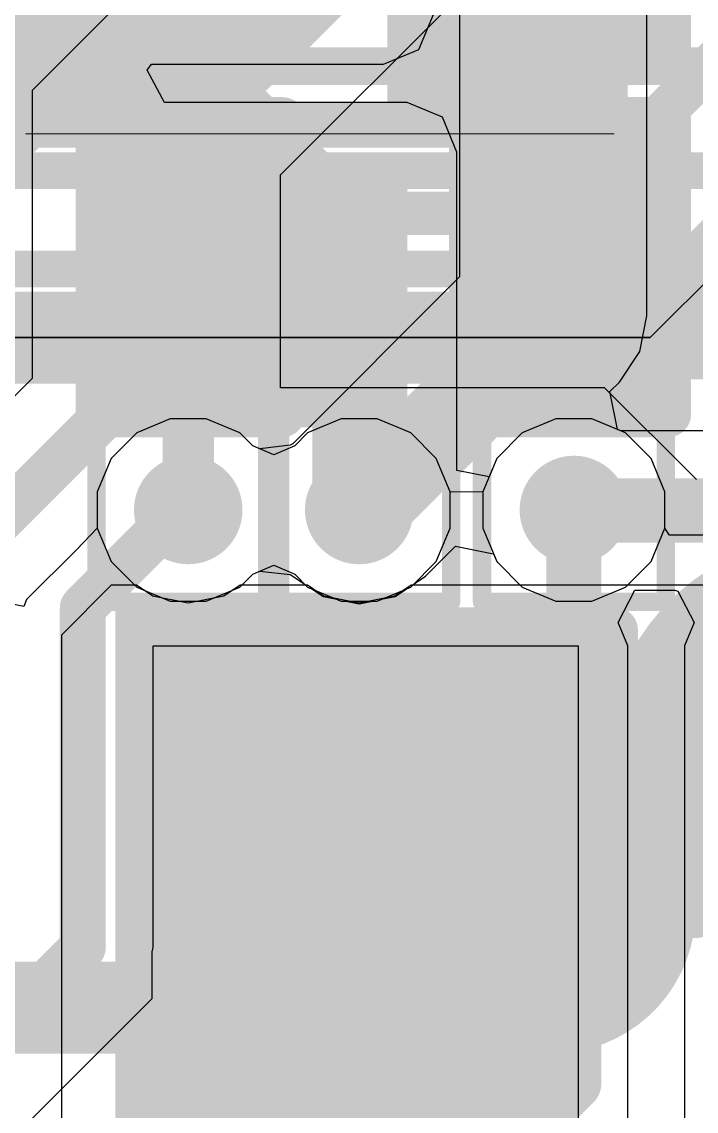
# Model space of a CAD drawing. Header units: inches. Extents: x -6 to 284, y -12 to 154.
# Drawn here: x 44.09 to 45.955, y 0.386 to 3.397 of the extents above; entities that cross this region are included whole.
import ezdxf

# ---------------------------------------------------------------- set-up
doc = ezdxf.new("R2010")
doc.units = ezdxf.units.IN
for name, color, linetype in [('Bottom Layer', 5, 'Continuous'), ('Bottom Overlay', 54, 'Continuous'), ('Bottom Paste', 16, 'Continuous'), ('Bottom Solder', 6, 'Continuous'), ('Drill Drawing', 1, 'Continuous'), ('GND-1', 16, 'Continuous'), ('GND-2', 90, 'Continuous'), ('GND-3', 216, 'Continuous'), ('GND-4', 54, 'Continuous'), ('PWR-1', 156, 'Continuous'), ('PWR-2', 130, 'Continuous'), ('Signal L1', 76, 'Continuous'), ('Signal L2', 6, 'Continuous'), ('Top Layer', 1, 'Continuous'), ('Top Overlay', 2, 'Continuous'), ('Top Paste', 8, 'Continuous'), ('Top Solder', 216, 'Continuous'), ('Via Holes', 16, 'Continuous')]:
    doc.layers.add(name, color=color, linetype=linetype)

# ---------------------------------------------------------------- blocks, each defined once
blk = doc.blocks.new('R___0402_203')
at = {"layer": 'Top Layer'}
for points in [[(-0.6985, -0.3175), (-0.6985, 0.3175), (-0.2413, 0.3175), (-0.2413, -0.3175)], [(0.2413, -0.3175), (0.2413, 0.3175), (0.6985, 0.3175), (0.6985, -0.3175)]]:
    blk.add_hatch(color=1, dxfattribs=at).paths.add_polyline_path(points)
at = {"layer": 'Top Paste'}
for points in [[(-0.6985, -0.3175), (-0.6985, 0.3175), (-0.2413, 0.3175), (-0.2413, -0.3175)], [(0.2413, -0.3175), (0.2413, 0.3175), (0.6985, 0.3175), (0.6985, -0.3175)]]:
    blk.add_hatch(color=8, dxfattribs=at).paths.add_polyline_path(points)
at = {"layer": 'Top Solder'}
for points in [[(-0.7535, -0.3725), (-0.7535, 0.3725), (-0.1863, 0.3725), (-0.1863, -0.3725)], [(0.1863, -0.3725), (0.1863, 0.3725), (0.7535, 0.3725), (0.7535, -0.3725)]]:
    blk.add_hatch(color=216, dxfattribs=at).paths.add_polyline_path(points)
at = {"layer": 'Top Overlay'}
for points in [[(-0.7874, 0.4064, 0.127, 0.127, 0), (0.7874, 0.4064, 0.127, 0.127, 0)], [(-0.7874, -0.4064, 0.127, 0.127, 0), (-0.7874, 0.4064, 0.127, 0.127, 0)], [(0.7874, -0.4064, 0.127, 0.127, 0), (0.7874, 0.4064, 0.127, 0.127, 0)], [(-0.7874, -0.4064, 0.127, 0.127, 0), (0.7874, -0.4064, 0.127, 0.127, 0)], [(-0.8128, -0.4318, 0.00323, 0.00323, 0), (0.8128, -0.4318, 0.00323, 0.00323, 0)]]:
    blk.add_lwpolyline(points, format="xyseb", dxfattribs=at)
for points in [[(-0.8191, 0.4064, 0.0635, 0.0635, 1), (-0.7556, 0.4064, 0.0635, 0.0635, 1)], [(-0.8191, 0.4064, 0.0635, 0.0635, 1), (-0.7556, 0.4064, 0.0635, 0.0635, 1)], [(0.7556, 0.4064, 0.0635, 0.0635, 1), (0.8191, 0.4064, 0.0635, 0.0635, 1)], [(0.7556, 0.4064, 0.0635, 0.0635, 1), (0.8191, 0.4064, 0.0635, 0.0635, 1)], [(-0.8191, -0.4064, 0.0635, 0.0635, 1), (-0.7556, -0.4064, 0.0635, 0.0635, 1)], [(-0.8191, -0.4064, 0.0635, 0.0635, 1), (-0.7556, -0.4064, 0.0635, 0.0635, 1)], [(0.7556, -0.4064, 0.0635, 0.0635, 1), (0.8191, -0.4064, 0.0635, 0.0635, 1)], [(0.7556, -0.4064, 0.0635, 0.0635, 1), (0.8191, -0.4064, 0.0635, 0.0635, 1)], [(-0.8136, -0.4318, 0.00161, 0.00161, 1), (-0.812, -0.4318, 0.00161, 0.00161, 1)], [(0.812, -0.4318, 0.00161, 0.00161, 1), (0.8136, -0.4318, 0.00161, 0.00161, 1)]]:
    blk.add_lwpolyline(points, format="xyseb", close=True, dxfattribs=at)
blk = doc.blocks.new('IND_0806_B_245')
at = {"layer": 'Bottom Layer'}
for points in [[(-1.325, 1), (-0.325, 1), (-0.325, -1), (-1.325, -1)], [(0.325, 1), (1.325, 1), (1.325, -1), (0.325, -1)]]:
    blk.add_hatch(color=5, dxfattribs=at).paths.add_polyline_path(points)
at = {"layer": 'Bottom Paste'}
for points in [[(-1.325, 1), (-0.325, 1), (-0.325, -1), (-1.325, -1)], [(0.325, 1), (1.325, 1), (1.325, -1), (0.325, -1)]]:
    blk.add_hatch(color=16, dxfattribs=at).paths.add_polyline_path(points)
at = {"layer": 'Bottom Solder'}
for points in [[(-1.4266, 1.1016), (-0.2234, 1.1016), (-0.2234, -1.1016), (-1.4266, -1.1016)], [(0.2234, 1.1016), (1.4266, 1.1016), (1.4266, -1.1016), (0.2234, -1.1016)]]:
    blk.add_hatch(color=6, dxfattribs=at).paths.add_polyline_path(points)
at = {"layer": 'Bottom Overlay'}
for points in [[(0.1524, 0.8636, 0.127, 0.127, 0), (-0.127, 0.8636, 0.127, 0.127, 0)], [(0.1524, -0.8636, 0.127, 0.127, 0), (-0.127, -0.8636, 0.127, 0.127, 0)]]:
    blk.add_lwpolyline(points, format="xyseb", dxfattribs=at)
for points in [[(-0.1588, 0.8636, 0.0635, 0.0635, 1), (-0.0952, 0.8636, 0.0635, 0.0635, 1)], [(0.1206, 0.8636, 0.0635, 0.0635, 1), (0.1842, 0.8636, 0.0635, 0.0635, 1)], [(-0.1588, -0.8636, 0.0635, 0.0635, 1), (-0.0952, -0.8636, 0.0635, 0.0635, 1)], [(0.1206, -0.8636, 0.0635, 0.0635, 1), (0.1842, -0.8636, 0.0635, 0.0635, 1)]]:
    blk.add_lwpolyline(points, format="xyseb", close=True, dxfattribs=at)
blk = doc.blocks.new('C___0603_407')
at = {"layer": 'Top Layer'}
for points in [[(-0.381, 0.4445), (-0.381, -0.4445), (-1.143, -0.4445), (-1.143, 0.4445)], [(1.143, 0.4445), (1.143, -0.4445), (0.381, -0.4445), (0.381, 0.4445)]]:
    blk.add_hatch(color=1, dxfattribs=at).paths.add_polyline_path(points)
at = {"layer": 'Top Paste'}
for points in [[(-0.381, 0.4445), (-0.381, -0.4445), (-1.143, -0.4445), (-1.143, 0.4445)], [(1.143, 0.4445), (1.143, -0.4445), (0.381, -0.4445), (0.381, 0.4445)]]:
    blk.add_hatch(color=8, dxfattribs=at).paths.add_polyline_path(points)
at = {"layer": 'Top Solder'}
for points in [[(-0.321, 0.5045), (-0.321, -0.5045), (-1.203, -0.5045), (-1.203, 0.5045)], [(1.203, 0.5045), (1.203, -0.5045), (0.321, -0.5045), (0.321, 0.5045)]]:
    blk.add_hatch(color=216, dxfattribs=at).paths.add_polyline_path(points)
at = {"layer": 'Top Overlay'}
for points in [[(-1.2446, 0.5334, 0.127, 0.127, 0), (-1.2446, -0.5334, 0.127, 0.127, 0)], [(-1.2446, 0.5334, 0.127, 0.127, 0), (-0.4572, 0.5334, 0.127, 0.127, 0)], [(0.4572, 0.5334, 0.127, 0.127, 0), (1.2446, 0.5334, 0.127, 0.127, 0)], [(1.2446, 0.5334, 0.127, 0.127, 0), (1.2446, -0.5334, 0.127, 0.127, 0)], [(-1.2446, -0.5334, 0.127, 0.127, 0), (-0.4572, -0.5334, 0.127, 0.127, 0)], [(0.4572, -0.5334, 0.127, 0.127, 0), (1.2446, -0.5334, 0.127, 0.127, 0)]]:
    blk.add_lwpolyline(points, format="xyseb", dxfattribs=at)
for points in [[(-1.2764, 0.5334, 0.0635, 0.0635, 1), (-1.2128, 0.5334, 0.0635, 0.0635, 1)], [(-1.2764, 0.5334, 0.0635, 0.0635, 1), (-1.2128, 0.5334, 0.0635, 0.0635, 1)], [(-0.4889, 0.5334, 0.0635, 0.0635, 1), (-0.4254, 0.5334, 0.0635, 0.0635, 1)], [(0.4254, 0.5334, 0.0635, 0.0635, 1), (0.4889, 0.5334, 0.0635, 0.0635, 1)], [(1.2128, 0.5334, 0.0635, 0.0635, 1), (1.2764, 0.5334, 0.0635, 0.0635, 1)], [(1.2128, 0.5334, 0.0635, 0.0635, 1), (1.2764, 0.5334, 0.0635, 0.0635, 1)], [(-1.2764, -0.5334, 0.0635, 0.0635, 1), (-1.2128, -0.5334, 0.0635, 0.0635, 1)], [(-1.2764, -0.5334, 0.0635, 0.0635, 1), (-1.2128, -0.5334, 0.0635, 0.0635, 1)], [(-0.4889, -0.5334, 0.0635, 0.0635, 1), (-0.4254, -0.5334, 0.0635, 0.0635, 1)], [(0.4254, -0.5334, 0.0635, 0.0635, 1), (0.4889, -0.5334, 0.0635, 0.0635, 1)], [(1.2128, -0.5334, 0.0635, 0.0635, 1), (1.2764, -0.5334, 0.0635, 0.0635, 1)], [(1.2128, -0.5334, 0.0635, 0.0635, 1), (1.2764, -0.5334, 0.0635, 0.0635, 1)]]:
    blk.add_lwpolyline(points, format="xyseb", close=True, dxfattribs=at)
blk = doc.blocks.new('C___0603_411')
at = {"layer": 'Top Layer'}
for points in [[(-0.381, 0.4445), (-0.381, -0.4445), (-1.143, -0.4445), (-1.143, 0.4445)], [(1.143, 0.4445), (1.143, -0.4445), (0.381, -0.4445), (0.381, 0.4445)]]:
    blk.add_hatch(color=1, dxfattribs=at).paths.add_polyline_path(points)
at = {"layer": 'Top Paste'}
for points in [[(-0.381, 0.4445), (-0.381, -0.4445), (-1.143, -0.4445), (-1.143, 0.4445)], [(1.143, 0.4445), (1.143, -0.4445), (0.381, -0.4445), (0.381, 0.4445)]]:
    blk.add_hatch(color=8, dxfattribs=at).paths.add_polyline_path(points)
at = {"layer": 'Top Solder'}
for points in [[(-0.321, 0.5045), (-0.321, -0.5045), (-1.203, -0.5045), (-1.203, 0.5045)], [(1.203, 0.5045), (1.203, -0.5045), (0.321, -0.5045), (0.321, 0.5045)]]:
    blk.add_hatch(color=216, dxfattribs=at).paths.add_polyline_path(points)
at = {"layer": 'Top Overlay'}
for points in [[(-1.2446, 0.5334, 0.127, 0.127, 0), (-1.2446, -0.5334, 0.127, 0.127, 0)], [(-1.2446, 0.5334, 0.127, 0.127, 0), (-0.4572, 0.5334, 0.127, 0.127, 0)], [(0.4572, 0.5334, 0.127, 0.127, 0), (1.2446, 0.5334, 0.127, 0.127, 0)], [(1.2446, 0.5334, 0.127, 0.127, 0), (1.2446, -0.5334, 0.127, 0.127, 0)], [(-1.2446, -0.5334, 0.127, 0.127, 0), (-0.4572, -0.5334, 0.127, 0.127, 0)], [(0.4572, -0.5334, 0.127, 0.127, 0), (1.2446, -0.5334, 0.127, 0.127, 0)]]:
    blk.add_lwpolyline(points, format="xyseb", dxfattribs=at)
for points in [[(-1.2764, 0.5334, 0.0635, 0.0635, 1), (-1.2128, 0.5334, 0.0635, 0.0635, 1)], [(-1.2764, 0.5334, 0.0635, 0.0635, 1), (-1.2128, 0.5334, 0.0635, 0.0635, 1)], [(-0.4889, 0.5334, 0.0635, 0.0635, 1), (-0.4254, 0.5334, 0.0635, 0.0635, 1)], [(0.4254, 0.5334, 0.0635, 0.0635, 1), (0.4889, 0.5334, 0.0635, 0.0635, 1)], [(1.2128, 0.5334, 0.0635, 0.0635, 1), (1.2764, 0.5334, 0.0635, 0.0635, 1)], [(1.2128, 0.5334, 0.0635, 0.0635, 1), (1.2764, 0.5334, 0.0635, 0.0635, 1)], [(-1.2764, -0.5334, 0.0635, 0.0635, 1), (-1.2128, -0.5334, 0.0635, 0.0635, 1)], [(-1.2764, -0.5334, 0.0635, 0.0635, 1), (-1.2128, -0.5334, 0.0635, 0.0635, 1)], [(-0.4889, -0.5334, 0.0635, 0.0635, 1), (-0.4254, -0.5334, 0.0635, 0.0635, 1)], [(0.4254, -0.5334, 0.0635, 0.0635, 1), (0.4889, -0.5334, 0.0635, 0.0635, 1)], [(1.2128, -0.5334, 0.0635, 0.0635, 1), (1.2764, -0.5334, 0.0635, 0.0635, 1)], [(1.2128, -0.5334, 0.0635, 0.0635, 1), (1.2764, -0.5334, 0.0635, 0.0635, 1)]]:
    blk.add_lwpolyline(points, format="xyseb", close=True, dxfattribs=at)
blk = doc.blocks.new('C___0402_B_471')
at = {"layer": 'Bottom Layer'}
for points in [[(-0.2413, 0.3175), (-0.2413, -0.3175), (-0.6985, -0.3175), (-0.6985, 0.3175)], [(0.6985, 0.3175), (0.6985, -0.3175), (0.2413, -0.3175), (0.2413, 0.3175)]]:
    blk.add_hatch(color=5, dxfattribs=at).paths.add_polyline_path(points)
at = {"layer": 'Bottom Paste'}
for points in [[(-0.2413, 0.3175), (-0.2413, -0.3175), (-0.6985, -0.3175), (-0.6985, 0.3175)], [(0.6985, 0.3175), (0.6985, -0.3175), (0.2413, -0.3175), (0.2413, 0.3175)]]:
    blk.add_hatch(color=16, dxfattribs=at).paths.add_polyline_path(points)
at = {"layer": 'Bottom Solder'}
for points in [[(-0.1813, 0.3775), (-0.1813, -0.3775), (-0.7585, -0.3775), (-0.7585, 0.3775)], [(0.7585, 0.3775), (0.7585, -0.3775), (0.1813, -0.3775), (0.1813, 0.3775)]]:
    blk.add_hatch(color=6, dxfattribs=at).paths.add_polyline_path(points)
at = {"layer": 'Bottom Overlay'}
for points in [[(-0.2794, 0.4064, 0.127, 0.127, 0), (-0.7874, 0.4064, 0.127, 0.127, 0)], [(-0.7874, 0.4064, 0.127, 0.127, 0), (-0.7874, -0.4064, 0.127, 0.127, 0)], [(0.7874, 0.4064, 0.127, 0.127, 0), (0.2794, 0.4064, 0.127, 0.127, 0)], [(0.7874, 0.4064, 0.127, 0.127, 0), (0.7874, -0.4064, 0.127, 0.127, 0)], [(-0.2794, -0.4064, 0.127, 0.127, 0), (-0.7874, -0.4064, 0.127, 0.127, 0)], [(0.7874, -0.4064, 0.127, 0.127, 0), (0.2794, -0.4064, 0.127, 0.127, 0)]]:
    blk.add_lwpolyline(points, format="xyseb", dxfattribs=at)
for points in [[(-0.8191, 0.4064, 0.0635, 0.0635, 1), (-0.7556, 0.4064, 0.0635, 0.0635, 1)], [(-0.8191, 0.4064, 0.0635, 0.0635, 1), (-0.7556, 0.4064, 0.0635, 0.0635, 1)], [(-0.3111, 0.4064, 0.0635, 0.0635, 1), (-0.2477, 0.4064, 0.0635, 0.0635, 1)], [(0.2477, 0.4064, 0.0635, 0.0635, 1), (0.3112, 0.4064, 0.0635, 0.0635, 1)], [(0.7556, 0.4064, 0.0635, 0.0635, 1), (0.8191, 0.4064, 0.0635, 0.0635, 1)], [(0.7556, 0.4064, 0.0635, 0.0635, 1), (0.8191, 0.4064, 0.0635, 0.0635, 1)], [(-0.8191, -0.4064, 0.0635, 0.0635, 1), (-0.7556, -0.4064, 0.0635, 0.0635, 1)], [(-0.8191, -0.4064, 0.0635, 0.0635, 1), (-0.7556, -0.4064, 0.0635, 0.0635, 1)], [(-0.3111, -0.4064, 0.0635, 0.0635, 1), (-0.2477, -0.4064, 0.0635, 0.0635, 1)], [(0.2477, -0.4064, 0.0635, 0.0635, 1), (0.3112, -0.4064, 0.0635, 0.0635, 1)], [(0.7556, -0.4064, 0.0635, 0.0635, 1), (0.8191, -0.4064, 0.0635, 0.0635, 1)], [(0.7556, -0.4064, 0.0635, 0.0635, 1), (0.8191, -0.4064, 0.0635, 0.0635, 1)]]:
    blk.add_lwpolyline(points, format="xyseb", close=True, dxfattribs=at)
blk = doc.blocks.new('C___0402_B_474')
at = {"layer": 'Bottom Layer'}
for points in [[(-0.2413, 0.3175), (-0.2413, -0.3175), (-0.6985, -0.3175), (-0.6985, 0.3175)], [(0.6985, 0.3175), (0.6985, -0.3175), (0.2413, -0.3175), (0.2413, 0.3175)]]:
    blk.add_hatch(color=5, dxfattribs=at).paths.add_polyline_path(points)
at = {"layer": 'Bottom Paste'}
for points in [[(-0.2413, 0.3175), (-0.2413, -0.3175), (-0.6985, -0.3175), (-0.6985, 0.3175)], [(0.6985, 0.3175), (0.6985, -0.3175), (0.2413, -0.3175), (0.2413, 0.3175)]]:
    blk.add_hatch(color=16, dxfattribs=at).paths.add_polyline_path(points)
at = {"layer": 'Bottom Solder'}
for points in [[(-0.1813, 0.3775), (-0.1813, -0.3775), (-0.7585, -0.3775), (-0.7585, 0.3775)], [(0.7585, 0.3775), (0.7585, -0.3775), (0.1813, -0.3775), (0.1813, 0.3775)]]:
    blk.add_hatch(color=6, dxfattribs=at).paths.add_polyline_path(points)
at = {"layer": 'Bottom Overlay'}
for points in [[(-0.2794, 0.4064, 0.127, 0.127, 0), (-0.7874, 0.4064, 0.127, 0.127, 0)], [(-0.7874, 0.4064, 0.127, 0.127, 0), (-0.7874, -0.4064, 0.127, 0.127, 0)], [(0.7874, 0.4064, 0.127, 0.127, 0), (0.2794, 0.4064, 0.127, 0.127, 0)], [(0.7874, 0.4064, 0.127, 0.127, 0), (0.7874, -0.4064, 0.127, 0.127, 0)], [(-0.2794, -0.4064, 0.127, 0.127, 0), (-0.7874, -0.4064, 0.127, 0.127, 0)], [(0.7874, -0.4064, 0.127, 0.127, 0), (0.2794, -0.4064, 0.127, 0.127, 0)]]:
    blk.add_lwpolyline(points, format="xyseb", dxfattribs=at)
for points in [[(-0.8191, 0.4064, 0.0635, 0.0635, 1), (-0.7556, 0.4064, 0.0635, 0.0635, 1)], [(-0.8191, 0.4064, 0.0635, 0.0635, 1), (-0.7556, 0.4064, 0.0635, 0.0635, 1)], [(-0.3111, 0.4064, 0.0635, 0.0635, 1), (-0.2477, 0.4064, 0.0635, 0.0635, 1)], [(0.2477, 0.4064, 0.0635, 0.0635, 1), (0.3111, 0.4064, 0.0635, 0.0635, 1)], [(0.7556, 0.4064, 0.0635, 0.0635, 1), (0.8191, 0.4064, 0.0635, 0.0635, 1)], [(0.7556, 0.4064, 0.0635, 0.0635, 1), (0.8191, 0.4064, 0.0635, 0.0635, 1)], [(-0.8191, -0.4064, 0.0635, 0.0635, 1), (-0.7556, -0.4064, 0.0635, 0.0635, 1)], [(-0.8191, -0.4064, 0.0635, 0.0635, 1), (-0.7556, -0.4064, 0.0635, 0.0635, 1)], [(-0.3111, -0.4064, 0.0635, 0.0635, 1), (-0.2477, -0.4064, 0.0635, 0.0635, 1)], [(0.2477, -0.4064, 0.0635, 0.0635, 1), (0.3111, -0.4064, 0.0635, 0.0635, 1)], [(0.7556, -0.4064, 0.0635, 0.0635, 1), (0.8191, -0.4064, 0.0635, 0.0635, 1)], [(0.7556, -0.4064, 0.0635, 0.0635, 1), (0.8191, -0.4064, 0.0635, 0.0635, 1)]]:
    blk.add_lwpolyline(points, format="xyseb", close=True, dxfattribs=at)

msp = doc.modelspace()

# ---------------------------------------------------------------- hatches: boundary and pattern name
at = {"layer": 'Bottom Layer'}
for points in [[(44.2633, 2.401), (45.1557, 2.401), (45.1557, 3.036), (44.2633, 3.036)], [(44.2633, 2.3045), (45.1557, 2.3045), (45.1557, 3.036), (44.2633, 3.036)], [(44.8935, 2.1059), (45.1557, 2.1059), (45.1557, 2.5191), (44.8935, 2.5191)]]:
    msp.add_hatch(color=5, dxfattribs=at).paths.add_polyline_path(points)
h = msp.add_hatch(color=5, dxfattribs=at)
edge = h.paths.add_edge_path()
edge.add_arc((44.5503, 2.0474), 0.15, 0, 360)
h = msp.add_hatch(color=5, dxfattribs=at)
edge = h.paths.add_edge_path()
edge.add_arc((45.0229, 2.0474), 0.15, 0, 360)
h = msp.add_hatch(color=5, dxfattribs=at)
edge = h.paths.add_edge_path()
edge.add_arc((45.6165, 2.0474), 0.15, 0, 360)
at = {"layer": 'GND-1'}
h = msp.add_hatch(color=16, dxfattribs=at)
edge = h.paths.add_edge_path()
edge.add_arc((44.5503, 2.0474), 0.15, 0, 360)
h = msp.add_hatch(color=16, dxfattribs=at)
edge = h.paths.add_edge_path()
edge.add_arc((45.0229, 2.0474), 0.15, 0, 360)
h = msp.add_hatch(color=16, dxfattribs=at)
edge = h.paths.add_edge_path()
edge.add_arc((45.6165, 2.0474), 0.15, 0, 360)
at = {"layer": 'GND-2'}
h = msp.add_hatch(color=90, dxfattribs=at)
edge = h.paths.add_edge_path()
edge.add_arc((44.5503, 2.0474), 0.15, 0, 360)
h = msp.add_hatch(color=90, dxfattribs=at)
edge = h.paths.add_edge_path()
edge.add_arc((45.0229, 2.0474), 0.15, 0, 360)
h = msp.add_hatch(color=90, dxfattribs=at)
edge = h.paths.add_edge_path()
edge.add_arc((45.6165, 2.0474), 0.15, 0, 360)
at = {"layer": 'GND-3'}
h = msp.add_hatch(color=216, dxfattribs=at)
edge = h.paths.add_edge_path()
edge.add_arc((44.5503, 2.0474), 0.15, 0, 360)
h = msp.add_hatch(color=216, dxfattribs=at)
edge = h.paths.add_edge_path()
edge.add_arc((45.0229, 2.0474), 0.15, 0, 360)
h = msp.add_hatch(color=216, dxfattribs=at)
edge = h.paths.add_edge_path()
edge.add_arc((45.6165, 2.0474), 0.15, 0, 360)
at = {"layer": 'GND-4'}
h = msp.add_hatch(color=54, dxfattribs=at)
edge = h.paths.add_edge_path()
edge.add_arc((44.5503, 2.0474), 0.15, 0, 360)
h = msp.add_hatch(color=54, dxfattribs=at)
edge = h.paths.add_edge_path()
edge.add_arc((45.0229, 2.0474), 0.15, 0, 360)
h = msp.add_hatch(color=54, dxfattribs=at)
edge = h.paths.add_edge_path()
edge.add_arc((45.6165, 2.0474), 0.15, 0, 360)
at = {"layer": 'PWR-1'}
h = msp.add_hatch(color=156, dxfattribs=at)
edge = h.paths.add_edge_path()
edge.add_arc((44.5503, 2.0474), 0.15, 0, 360)
h = msp.add_hatch(color=156, dxfattribs=at)
edge = h.paths.add_edge_path()
edge.add_arc((45.0229, 2.0474), 0.15, 0, 360)
h = msp.add_hatch(color=156, dxfattribs=at)
edge = h.paths.add_edge_path()
edge.add_arc((45.6165, 2.0474), 0.15, 0, 360)
at = {"layer": 'PWR-2'}
h = msp.add_hatch(color=130, dxfattribs=at)
edge = h.paths.add_edge_path()
edge.add_arc((44.5503, 2.0474), 0.15, 0, 360)
h = msp.add_hatch(color=130, dxfattribs=at)
edge = h.paths.add_edge_path()
edge.add_arc((45.0229, 2.0474), 0.15, 0, 360)
h = msp.add_hatch(color=130, dxfattribs=at)
edge = h.paths.add_edge_path()
edge.add_arc((45.6165, 2.0474), 0.15, 0, 360)
at = {"layer": 'Signal L1'}
h = msp.add_hatch(color=76, dxfattribs=at)
edge = h.paths.add_edge_path()
edge.add_arc((44.5503, 2.0474), 0.15, 0, 360)
h = msp.add_hatch(color=76, dxfattribs=at)
edge = h.paths.add_edge_path()
edge.add_arc((45.0229, 2.0474), 0.15, 0, 360)
h = msp.add_hatch(color=76, dxfattribs=at)
edge = h.paths.add_edge_path()
edge.add_arc((45.6165, 2.0474), 0.15, 0, 360)
at = {"layer": 'Signal L2'}
h = msp.add_hatch(color=6, dxfattribs=at)
edge = h.paths.add_edge_path()
edge.add_arc((44.5503, 2.0474), 0.15, 0, 360)
h = msp.add_hatch(color=6, dxfattribs=at)
edge = h.paths.add_edge_path()
edge.add_arc((45.0229, 2.0474), 0.15, 0, 360)
h = msp.add_hatch(color=6, dxfattribs=at)
edge = h.paths.add_edge_path()
edge.add_arc((45.6165, 2.0474), 0.15, 0, 360)
at = {"layer": 'Top Layer'}
h = msp.add_hatch(color=1, dxfattribs=at)
edge = h.paths.add_edge_path()
edge.add_arc((44.5503, 2.0474), 0.15, 0, 360)
h = msp.add_hatch(color=1, dxfattribs=at)
edge = h.paths.add_edge_path()
edge.add_arc((45.0229, 2.0474), 0.15, 0, 360)
h = msp.add_hatch(color=1, dxfattribs=at)
edge = h.paths.add_edge_path()
edge.add_arc((45.6165, 2.0474), 0.15, 0, 360)
at = {"layer": 'Via Holes'}
h = msp.add_hatch(color=7, dxfattribs=at)
edge = h.paths.add_edge_path()
edge.add_arc((44.5503, 2.0474), 0.075, 0, 360)
h = msp.add_hatch(color=7, dxfattribs=at)
edge = h.paths.add_edge_path()
edge.add_arc((45.0229, 2.0474), 0.075, 0, 360)
h = msp.add_hatch(color=7, dxfattribs=at)
edge = h.paths.add_edge_path()
edge.add_arc((45.6165, 2.0474), 0.075, 0, 360)

# ---------------------------------------------------------------- linework, layer by layer
at = {"layer": 'Bottom Layer'}
for p, q in [((44.3292, 3.417), (44.1192, 3.207)), ((45.1878, 3.3198), (45.2281, 3.417)), ((45.0906, 3.2795), (45.1878, 3.3198)), ((44.437, 3.2624), (44.4485, 3.2795)), ((44.4845, 3.1735), (44.437, 3.2624)), ((44.4485, 3.2795), (45.0906, 3.2795)), ((44.1192, 3.207), (44.1192, 2.411)), ((45.1557, 3.1735), (44.4845, 3.1735)), ((45.2529, 3.1332), (45.1557, 3.1735)), ((45.2932, 3.036), (45.2529, 3.1332)), ((45.2932, 2.1566), (45.2932, 3.036)), ((44.1192, 2.411), (43.4607, 1.7524)), ((45.5664, 2.299), (45.4739, 2.2607)), ((45.6665, 2.299), (45.5664, 2.299)), ((45.7461, 2.266), (45.6665, 2.299)), ((45.4739, 2.2607), (45.4032, 2.1899)), ((46.2222, 2.266), (45.7461, 2.266)), ((45.4032, 2.1899), (45.3821, 2.1389)), ((45.3821, 2.1389), (45.2932, 2.1566)), ((45.739, 1.7368), (45.7854, 1.8257)), ((45.7854, 1.8257), (45.8955, 1.8257)), ((45.8955, 1.8257), (45.9042, 1.8228)), ((45.9042, 1.8228), (45.9491, 1.7368)), ((45.7657, 1.6723), (45.739, 1.7368)), ((45.9491, 1.7368), (45.9223, 1.6723)), ((44.453, 0.8386), (44.453, 1.6723)), ((44.453, 1.6723), (45.6283, 1.6723)), ((45.6283, 1.6723), (45.6283, -0.3557)), ((45.7657, -0.3557), (45.7657, 1.6723)), ((45.9223, 1.6723), (45.9223, -0.3632)), ((44.4505, 0.826), (44.453, 0.8386)), ((44.4505, 0.6977), (44.4505, 0.826)), ((43.6095, -0.1432), (44.4505, 0.6977))]:
    msp.add_line(p, q, dxfattribs=at)
for points in [[(44.4547, 2.5534, 0.127, 0.127, 0), (44.6198, 2.7185, 0.127, 0.127, 0)], [(44.6225, 2.6269, 0.2032, 0.2032, 0), (44.6225, 2.6677, 0.2032, 0.2032, 0)], [(44.6225, 2.6269, 0.2032, 0.2032, 0), (44.7468, 2.5026, 0.2032, 0.2032, 0)], [(44.4547, 2.4438, 0.127, 0.127, 0), (44.4547, 2.5534, 0.127, 0.127, 0)], [(44.7468, 2.5026, 0.2032, 0.2032, 0), (44.8112, 2.5026, 0.2032, 0.2032, 0)], [(44.021, 2.0101, 0.127, 0.127, 0), (44.4547, 2.4438, 0.127, 0.127, 0)], [(44.2587, 1.7774, 0.127, 0.127, 0), (44.5287, 2.0474, 0.127, 0.127, 0)], [(44.5287, 2.0474, 0.127, 0.127, 0), (44.5503, 2.0474, 0.127, 0.127, 0)], [(45.618, 2.0459, 0.1778, 0.1778, 0), (46.3444, 2.0459, 0.1778, 0.1778, 0)], [(44.2587, 0.8386, 0.127, 0.127, 0), (44.2587, 1.7774, 0.127, 0.127, 0)], [(43.8805, 0.4604, 0.127, 0.127, 0), (44.2587, 0.8386, 0.127, 0.127, 0)]]:
    msp.add_lwpolyline(points, format="xyseb", dxfattribs=at)
for points in [[(44.588, 2.7185, 0.0635, 0.0635, 1), (44.6515, 2.7185, 0.0635, 0.0635, 1)], [(44.5717, 2.6677, 0.1016, 0.1016, 1), (44.6733, 2.6677, 0.1016, 0.1016, 1)], [(44.5717, 2.6269, 0.1016, 0.1016, 1), (44.6733, 2.6269, 0.1016, 0.1016, 1)], [(44.5717, 2.6269, 0.1016, 0.1016, 1), (44.6733, 2.6269, 0.1016, 0.1016, 1)], [(44.4229, 2.5534, 0.0635, 0.0635, 1), (44.4864, 2.5534, 0.0635, 0.0635, 1)], [(44.4229, 2.5534, 0.0635, 0.0635, 1), (44.4864, 2.5534, 0.0635, 0.0635, 1)], [(44.696, 2.5026, 0.1016, 0.1016, 1), (44.7976, 2.5026, 0.1016, 0.1016, 1)], [(44.696, 2.5026, 0.1016, 0.1016, 1), (44.7976, 2.5026, 0.1016, 0.1016, 1)], [(44.7604, 2.5026, 0.1016, 0.1016, 1), (44.862, 2.5026, 0.1016, 0.1016, 1)], [(44.4229, 2.4438, 0.0635, 0.0635, 1), (44.4864, 2.4438, 0.0635, 0.0635, 1)], [(44.4229, 2.4438, 0.0635, 0.0635, 1), (44.4864, 2.4438, 0.0635, 0.0635, 1)], [(44.497, 2.0474, 0.0635, 0.0635, 1), (44.5605, 2.0474, 0.0635, 0.0635, 1)], [(44.497, 2.0474, 0.0635, 0.0635, 1), (44.5605, 2.0474, 0.0635, 0.0635, 1)], [(44.5185, 2.0474, 0.0635, 0.0635, 1), (44.582, 2.0474, 0.0635, 0.0635, 1)], [(45.5735, 2.0459, 0.0889, 0.0889, 1), (45.6624, 2.0459, 0.0889, 0.0889, 1)], [(44.227, 1.7774, 0.0635, 0.0635, 1), (44.2905, 1.7774, 0.0635, 0.0635, 1)], [(44.227, 1.7774, 0.0635, 0.0635, 1), (44.2905, 1.7774, 0.0635, 0.0635, 1)], [(44.227, 0.8386, 0.0635, 0.0635, 1), (44.2905, 0.8386, 0.0635, 0.0635, 1)], [(44.227, 0.8386, 0.0635, 0.0635, 1), (44.2905, 0.8386, 0.0635, 0.0635, 1)]]:
    msp.add_lwpolyline(points, format="xyseb", close=True, dxfattribs=at)
at = {"layer": 'Drill Drawing'}
for points in [[(44.2963, 2.3014, 0.0508, 0.0508, 0), (44.8043, 2.3014, 0.0508, 0.0508, 0)], [(44.2963, 1.7934, 0.0508, 0.0508, 0), (44.2963, 2.3014, 0.0508, 0.0508, 0)], [(44.7689, 2.3014, 0.0508, 0.0508, 0), (45.2769, 2.3014, 0.0508, 0.0508, 0)], [(44.7689, 1.7934, 0.0508, 0.0508, 0), (44.7689, 2.3014, 0.0508, 0.0508, 0)], [(44.8043, 1.7934, 0.0508, 0.0508, 0), (44.8043, 2.3014, 0.0508, 0.0508, 0)], [(45.2769, 1.7934, 0.0508, 0.0508, 0), (45.2769, 2.3014, 0.0508, 0.0508, 0)], [(45.3625, 2.3014, 0.0508, 0.0508, 0), (45.8705, 2.3014, 0.0508, 0.0508, 0)], [(45.3625, 1.7934, 0.0508, 0.0508, 0), (45.3625, 2.3014, 0.0508, 0.0508, 0)], [(45.8705, 1.7934, 0.0508, 0.0508, 0), (45.8705, 2.3014, 0.0508, 0.0508, 0)], [(44.2963, 1.7934, 0.0508, 0.0508, 0), (44.8043, 1.7934, 0.0508, 0.0508, 0)], [(44.7689, 1.7934, 0.0508, 0.0508, 0), (45.2769, 1.7934, 0.0508, 0.0508, 0)], [(45.3625, 1.7934, 0.0508, 0.0508, 0), (45.8705, 1.7934, 0.0508, 0.0508, 0)]]:
    msp.add_lwpolyline(points, format="xyseb", dxfattribs=at)
for points in [[(44.2836, 2.3014, 0.0254, 0.0254, 1), (44.309, 2.3014, 0.0254, 0.0254, 1)], [(44.2836, 2.3014, 0.0254, 0.0254, 1), (44.309, 2.3014, 0.0254, 0.0254, 1)], [(44.7562, 2.3014, 0.0254, 0.0254, 1), (44.7816, 2.3014, 0.0254, 0.0254, 1)], [(44.7562, 2.3014, 0.0254, 0.0254, 1), (44.7816, 2.3014, 0.0254, 0.0254, 1)], [(44.7916, 2.3014, 0.0254, 0.0254, 1), (44.817, 2.3014, 0.0254, 0.0254, 1)], [(44.7916, 2.3014, 0.0254, 0.0254, 1), (44.817, 2.3014, 0.0254, 0.0254, 1)], [(45.2642, 2.3014, 0.0254, 0.0254, 1), (45.2896, 2.3014, 0.0254, 0.0254, 1)], [(45.2642, 2.3014, 0.0254, 0.0254, 1), (45.2896, 2.3014, 0.0254, 0.0254, 1)], [(45.3498, 2.3014, 0.0254, 0.0254, 1), (45.3752, 2.3014, 0.0254, 0.0254, 1)], [(45.3498, 2.3014, 0.0254, 0.0254, 1), (45.3752, 2.3014, 0.0254, 0.0254, 1)], [(45.8578, 2.3014, 0.0254, 0.0254, 1), (45.8832, 2.3014, 0.0254, 0.0254, 1)], [(45.8578, 2.3014, 0.0254, 0.0254, 1), (45.8832, 2.3014, 0.0254, 0.0254, 1)], [(44.2836, 1.7934, 0.0254, 0.0254, 1), (44.309, 1.7934, 0.0254, 0.0254, 1)], [(44.2836, 1.7934, 0.0254, 0.0254, 1), (44.309, 1.7934, 0.0254, 0.0254, 1)], [(44.7562, 1.7934, 0.0254, 0.0254, 1), (44.7816, 1.7934, 0.0254, 0.0254, 1)], [(44.7562, 1.7934, 0.0254, 0.0254, 1), (44.7816, 1.7934, 0.0254, 0.0254, 1)], [(44.7916, 1.7934, 0.0254, 0.0254, 1), (44.817, 1.7934, 0.0254, 0.0254, 1)], [(44.7916, 1.7934, 0.0254, 0.0254, 1), (44.817, 1.7934, 0.0254, 0.0254, 1)], [(45.2642, 1.7934, 0.0254, 0.0254, 1), (45.2896, 1.7934, 0.0254, 0.0254, 1)], [(45.2642, 1.7934, 0.0254, 0.0254, 1), (45.2896, 1.7934, 0.0254, 0.0254, 1)], [(45.3498, 1.7934, 0.0254, 0.0254, 1), (45.3752, 1.7934, 0.0254, 0.0254, 1)], [(45.3498, 1.7934, 0.0254, 0.0254, 1), (45.3752, 1.7934, 0.0254, 0.0254, 1)], [(45.8578, 1.7934, 0.0254, 0.0254, 1), (45.8832, 1.7934, 0.0254, 0.0254, 1)], [(45.8578, 1.7934, 0.0254, 0.0254, 1), (45.8832, 1.7934, 0.0254, 0.0254, 1)]]:
    msp.add_lwpolyline(points, format="xyseb", close=True, dxfattribs=at)
at = {"layer": 'GND-1'}
for p, q in [((44.5002, 2.299), (44.4078, 2.2607)), ((44.6003, 2.299), (44.5002, 2.299)), ((44.6928, 2.2607), (44.6003, 2.299)), ((44.9729, 2.299), (44.8804, 2.2607)), ((45.073, 2.299), (44.9729, 2.299)), ((45.1654, 2.2607), (45.073, 2.299)), ((45.5664, 2.299), (45.4739, 2.2607)), ((45.6665, 2.299), (45.5664, 2.299)), ((45.759, 2.2607), (45.6665, 2.299)), ((44.4078, 2.2607), (44.337, 2.1899)), ((44.7285, 2.2249), (44.6928, 2.2607)), ((44.8804, 2.2607), (44.8447, 2.2249)), ((45.2362, 2.1899), (45.1654, 2.2607)), ((45.4739, 2.2607), (45.4032, 2.1899)), ((45.8298, 2.1899), (45.759, 2.2607)), ((44.7866, 2.1998), (44.7285, 2.2249)), ((44.8447, 2.2249), (44.7866, 2.1998)), ((44.337, 2.1899), (44.2987, 2.0974)), ((45.2745, 2.0974), (45.2362, 2.1899)), ((45.4032, 2.1899), (45.3649, 2.0974)), ((45.8681, 2.0974), (45.8298, 2.1899)), ((44.2987, 2.0974), (44.2987, 1.9973)), ((45.2745, 1.9973), (45.2745, 2.0974)), ((45.3649, 2.0974), (45.3649, 1.9973)), ((45.8681, 1.9973), (45.8681, 2.0974)), ((44.2987, 1.9973), (44.337, 1.9048)), ((45.2362, 1.9048), (45.2745, 1.9973)), ((45.3649, 1.9973), (45.4032, 1.9048)), ((45.8298, 1.9048), (45.8681, 1.9973)), ((44.337, 1.9048), (44.4078, 1.8341)), ((45.1654, 1.8341), (45.2362, 1.9048)), ((45.4032, 1.9048), (45.4739, 1.8341)), ((45.759, 1.8341), (45.8298, 1.9048)), ((44.6928, 1.8341), (44.7285, 1.8698)), ((44.7285, 1.8698), (44.7866, 1.8949)), ((44.7866, 1.8949), (44.8447, 1.8698)), ((44.8447, 1.8698), (44.8804, 1.8341)), ((44.4078, 1.8341), (44.5002, 1.7958)), ((44.6003, 1.7958), (44.6928, 1.8341)), ((44.8804, 1.8341), (44.9729, 1.7958)), ((45.073, 1.7958), (45.1654, 1.8341)), ((45.4739, 1.8341), (45.5664, 1.7958)), ((45.6665, 1.7958), (45.759, 1.8341)), ((44.5002, 1.7958), (44.6003, 1.7958)), ((44.9729, 1.7958), (45.073, 1.7958)), ((45.5664, 1.7958), (45.6665, 1.7958))]:
    msp.add_line(p, q, dxfattribs=at)
at = {"layer": 'GND-2'}
for p, q in [((44.5002, 2.299), (44.4078, 2.2607)), ((44.6003, 2.299), (44.5002, 2.299)), ((44.6928, 2.2607), (44.6003, 2.299)), ((44.9729, 2.299), (44.8804, 2.2607)), ((45.073, 2.299), (44.9729, 2.299)), ((45.1654, 2.2607), (45.073, 2.299)), ((45.5664, 2.299), (45.4739, 2.2607)), ((45.6665, 2.299), (45.5664, 2.299)), ((45.759, 2.2607), (45.6665, 2.299)), ((44.4078, 2.2607), (44.337, 2.1899)), ((44.7285, 2.2249), (44.6928, 2.2607)), ((44.8804, 2.2607), (44.8447, 2.2249)), ((45.2362, 2.1899), (45.1654, 2.2607)), ((45.4739, 2.2607), (45.4032, 2.1899)), ((45.8298, 2.1899), (45.759, 2.2607)), ((44.7866, 2.1998), (44.7285, 2.2249)), ((44.8447, 2.2249), (44.7866, 2.1998)), ((44.337, 2.1899), (44.2987, 2.0974)), ((45.2745, 2.0974), (45.2362, 2.1899)), ((45.4032, 2.1899), (45.3649, 2.0974)), ((45.8681, 2.0974), (45.8298, 2.1899)), ((44.2987, 2.0974), (44.2987, 1.9973)), ((45.2745, 1.9973), (45.2745, 2.0974)), ((45.3649, 2.0974), (45.3649, 1.9973)), ((45.8681, 1.9973), (45.8681, 2.0974)), ((44.2987, 1.9973), (44.337, 1.9048)), ((45.2362, 1.9048), (45.2745, 1.9973)), ((45.3649, 1.9973), (45.4032, 1.9048)), ((45.8298, 1.9048), (45.8681, 1.9973)), ((44.337, 1.9048), (44.4078, 1.8341)), ((45.1654, 1.8341), (45.2362, 1.9048)), ((45.4032, 1.9048), (45.4739, 1.8341)), ((45.759, 1.8341), (45.8298, 1.9048)), ((44.6928, 1.8341), (44.7285, 1.8698)), ((44.7285, 1.8698), (44.7866, 1.8949)), ((44.7866, 1.8949), (44.8447, 1.8698)), ((44.8447, 1.8698), (44.8804, 1.8341)), ((44.4078, 1.8341), (44.5002, 1.7958)), ((44.6003, 1.7958), (44.6928, 1.8341)), ((44.8804, 1.8341), (44.9729, 1.7958)), ((45.073, 1.7958), (45.1654, 1.8341)), ((45.4739, 1.8341), (45.5664, 1.7958)), ((45.6665, 1.7958), (45.759, 1.8341)), ((44.5002, 1.7958), (44.6003, 1.7958)), ((44.9729, 1.7958), (45.073, 1.7958)), ((45.5664, 1.7958), (45.6665, 1.7958))]:
    msp.add_line(p, q, dxfattribs=at)
at = {"layer": 'GND-3'}
for p, q in [((44.5002, 2.299), (44.4078, 2.2607)), ((44.6003, 2.299), (44.5002, 2.299)), ((44.6928, 2.2607), (44.6003, 2.299)), ((44.9729, 2.299), (44.8804, 2.2607)), ((45.073, 2.299), (44.9729, 2.299)), ((45.1654, 2.2607), (45.073, 2.299)), ((45.5664, 2.299), (45.4739, 2.2607)), ((45.6665, 2.299), (45.5664, 2.299)), ((45.759, 2.2607), (45.6665, 2.299)), ((44.4078, 2.2607), (44.337, 2.1899)), ((44.7285, 2.2249), (44.6928, 2.2607)), ((44.8804, 2.2607), (44.8447, 2.2249)), ((45.2362, 2.1899), (45.1654, 2.2607)), ((45.4739, 2.2607), (45.4032, 2.1899)), ((45.8298, 2.1899), (45.759, 2.2607)), ((44.7866, 2.1998), (44.7285, 2.2249)), ((44.8447, 2.2249), (44.7866, 2.1998)), ((44.337, 2.1899), (44.2987, 2.0974)), ((45.2745, 2.0974), (45.2362, 2.1899)), ((45.4032, 2.1899), (45.3649, 2.0974)), ((45.8681, 2.0974), (45.8298, 2.1899)), ((44.2987, 2.0974), (44.2987, 1.9973)), ((45.2745, 1.9973), (45.2745, 2.0974)), ((45.3649, 2.0974), (45.3649, 1.9973)), ((45.8681, 1.9973), (45.8681, 2.0974)), ((44.2987, 1.9973), (44.337, 1.9048)), ((45.2362, 1.9048), (45.2745, 1.9973)), ((45.3649, 1.9973), (45.4032, 1.9048)), ((45.8298, 1.9048), (45.8681, 1.9973)), ((44.337, 1.9048), (44.4078, 1.8341)), ((45.1654, 1.8341), (45.2362, 1.9048)), ((45.4032, 1.9048), (45.4739, 1.8341)), ((45.759, 1.8341), (45.8298, 1.9048)), ((44.6928, 1.8341), (44.7285, 1.8698)), ((44.7285, 1.8698), (44.7866, 1.8949)), ((44.7866, 1.8949), (44.8447, 1.8698)), ((44.8447, 1.8698), (44.8804, 1.8341)), ((44.4078, 1.8341), (44.5002, 1.7958)), ((44.6003, 1.7958), (44.6928, 1.8341)), ((44.8804, 1.8341), (44.9729, 1.7958)), ((45.073, 1.7958), (45.1654, 1.8341)), ((45.4739, 1.8341), (45.5664, 1.7958)), ((45.6665, 1.7958), (45.759, 1.8341)), ((44.5002, 1.7958), (44.6003, 1.7958)), ((44.9729, 1.7958), (45.073, 1.7958)), ((45.5664, 1.7958), (45.6665, 1.7958))]:
    msp.add_line(p, q, dxfattribs=at)
at = {"layer": 'GND-4'}
for p, q in [((44.5002, 2.299), (44.4078, 2.2607)), ((44.6003, 2.299), (44.5002, 2.299)), ((44.6928, 2.2607), (44.6003, 2.299)), ((44.9729, 2.299), (44.8804, 2.2607)), ((45.073, 2.299), (44.9729, 2.299)), ((45.1654, 2.2607), (45.073, 2.299)), ((45.5664, 2.299), (45.4739, 2.2607)), ((45.6665, 2.299), (45.5664, 2.299)), ((45.759, 2.2607), (45.6665, 2.299)), ((44.4078, 2.2607), (44.337, 2.1899)), ((44.7285, 2.2249), (44.6928, 2.2607)), ((44.8804, 2.2607), (44.8447, 2.2249)), ((45.2362, 2.1899), (45.1654, 2.2607)), ((45.4739, 2.2607), (45.4032, 2.1899)), ((45.8298, 2.1899), (45.759, 2.2607)), ((44.7866, 2.1998), (44.7285, 2.2249)), ((44.8447, 2.2249), (44.7866, 2.1998)), ((44.337, 2.1899), (44.2987, 2.0974)), ((45.2745, 2.0974), (45.2362, 2.1899)), ((45.4032, 2.1899), (45.3649, 2.0974)), ((45.8681, 2.0974), (45.8298, 2.1899)), ((44.2987, 2.0974), (44.2987, 1.9973)), ((45.2745, 1.9973), (45.2745, 2.0974)), ((45.3649, 2.0974), (45.3649, 1.9973)), ((45.8681, 1.9973), (45.8681, 2.0974)), ((44.2987, 1.9973), (44.337, 1.9048)), ((45.2362, 1.9048), (45.2745, 1.9973)), ((45.3649, 1.9973), (45.4032, 1.9048)), ((45.8298, 1.9048), (45.8681, 1.9973)), ((44.337, 1.9048), (44.4078, 1.8341)), ((45.1654, 1.8341), (45.2362, 1.9048)), ((45.4032, 1.9048), (45.4739, 1.8341)), ((45.759, 1.8341), (45.8298, 1.9048)), ((44.6928, 1.8341), (44.7285, 1.8698)), ((44.7285, 1.8698), (44.7866, 1.8949)), ((44.7866, 1.8949), (44.8447, 1.8698)), ((44.8447, 1.8698), (44.8804, 1.8341)), ((44.4078, 1.8341), (44.5002, 1.7958)), ((44.6003, 1.7958), (44.6928, 1.8341)), ((44.8804, 1.8341), (44.9729, 1.7958)), ((45.073, 1.7958), (45.1654, 1.8341)), ((45.4739, 1.8341), (45.5664, 1.7958)), ((45.6665, 1.7958), (45.759, 1.8341)), ((44.5002, 1.7958), (44.6003, 1.7958)), ((44.9729, 1.7958), (45.073, 1.7958)), ((45.5664, 1.7958), (45.6665, 1.7958))]:
    msp.add_line(p, q, dxfattribs=at)
at = {"layer": 'PWR-1'}
for p, q in [((44.8053, 2.9732), (45.8846, 4.0525)), ((44.8053, 2.3852), (44.8053, 2.9732)), ((45.7016, 2.3852), (44.8053, 2.3852)), ((45.9551, 2.1317), (45.7016, 2.3852))]:
    msp.add_line(p, q, dxfattribs=at)
for points in [[(42.8214, 1.8768, 0.2032, 0.2032, 0), (45.7781, 4.8335, 0.2032, 0.2032, 0)], [(44.5503, 3.0909, 0.1422, 0.1422, 0), (45.7586, 4.2992, 0.1422, 0.1422, 0)], [(44.5503, 2.0474, 0.1422, 0.1422, 0), (44.5503, 3.0909, 0.1422, 0.1422, 0)], [(45.6165, 0.4636, 0.1524, 0.1524, 0), (45.6165, 2.0474, 0.1524, 0.1524, 0)], [(45.2579, 0.105, 0.1524, 0.1524, 0), (45.6165, 0.4636, 0.1524, 0.1524, 0)]]:
    msp.add_lwpolyline(points, format="xyseb", dxfattribs=at)
for points in [[(44.5147, 3.0909, 0.0711, 0.0711, 1), (44.5859, 3.0909, 0.0711, 0.0711, 1)], [(44.5147, 3.0909, 0.0711, 0.0711, 1), (44.5859, 3.0909, 0.0711, 0.0711, 1)], [(44.5147, 2.0474, 0.0711, 0.0711, 1), (44.5859, 2.0474, 0.0711, 0.0711, 1)], [(45.5784, 2.0474, 0.0762, 0.0762, 1), (45.6546, 2.0474, 0.0762, 0.0762, 1)], [(45.5784, 0.4636, 0.0762, 0.0762, 1), (45.6546, 0.4636, 0.0762, 0.0762, 1)], [(45.5784, 0.4636, 0.0762, 0.0762, 1), (45.6546, 0.4636, 0.0762, 0.0762, 1)]]:
    msp.add_lwpolyline(points, format="xyseb", close=True, dxfattribs=at)
at = {"layer": 'PWR-2'}
for p, q in [((45.8185, 2.584), (45.8185, 5.4655)), ((45.3006, 5.1893), (45.3006, 2.6913)), ((45.3006, 2.6913), (44.8398, 2.2305)), ((45.7988, 2.4849), (45.8185, 2.584)), ((45.7427, 2.4009), (45.7988, 2.4849)), ((45.7163, 2.3745), (45.7427, 2.4009)), ((45.7372, 2.2697), (45.7163, 2.3745)), ((44.5002, 2.299), (44.4078, 2.2607)), ((44.6003, 2.299), (44.5002, 2.299)), ((44.6928, 2.2607), (44.6003, 2.299)), ((44.4078, 2.2607), (44.337, 2.1899)), ((44.7285, 2.2249), (44.6928, 2.2607)), ((45.759, 2.2607), (45.7372, 2.2697)), ((45.8298, 2.1899), (45.759, 2.2607)), ((44.8395, 2.2301), (44.8319, 2.2261)), ((44.8398, 2.2305), (44.8395, 2.2301)), ((44.7483, 2.2164), (44.7285, 2.2249)), ((44.8319, 2.2261), (44.7483, 2.2164)), ((44.337, 2.1899), (44.2987, 2.0974)), ((45.8681, 2.0974), (45.8298, 2.1899)), ((44.2987, 2.0974), (44.2987, 1.9973)), ((45.8681, 1.9973), (45.8681, 2.0974)), ((44.2987, 1.9973), (44.337, 1.9048)), ((45.8298, 1.9048), (45.8681, 1.9973)), ((45.206, 1.8642), (45.2893, 1.9475)), ((45.2893, 1.9475), (45.3941, 1.9266)), ((44.337, 1.9048), (44.4078, 1.8341)), ((45.3941, 1.9266), (45.4032, 1.9048)), ((45.4032, 1.9048), (45.4739, 1.8341)), ((45.759, 1.8341), (45.8298, 1.9048)), ((44.6928, 1.8341), (44.7285, 1.8698)), ((44.7285, 1.8698), (44.7483, 1.8783)), ((44.7483, 1.8783), (44.8319, 1.8687)), ((44.8319, 1.8687), (44.8395, 1.8646)), ((44.8395, 1.8646), (44.8398, 1.8642)), ((44.8398, 1.8642), (44.8712, 1.8432)), ((44.8712, 1.8432), (44.8804, 1.8341)), ((45.1654, 1.8341), (45.1746, 1.8432)), ((45.1746, 1.8432), (45.206, 1.8642)), ((44.4078, 1.8341), (44.5002, 1.7958)), ((44.6003, 1.7958), (44.6928, 1.8341)), ((44.8804, 1.8341), (44.8924, 1.8291)), ((44.8924, 1.8291), (44.9238, 1.8081)), ((44.9238, 1.8081), (44.9609, 1.8007)), ((45.0849, 1.8007), (45.122, 1.8081)), ((45.122, 1.8081), (45.1535, 1.8291)), ((45.1535, 1.8291), (45.1654, 1.8341)), ((45.4739, 1.8341), (45.5664, 1.7958)), ((45.6665, 1.7958), (45.759, 1.8341)), ((44.5002, 1.7958), (44.6003, 1.7958)), ((44.9609, 1.8007), (44.9729, 1.7958)), ((44.9729, 1.7958), (44.9858, 1.7958)), ((44.9858, 1.7958), (45.0229, 1.7884)), ((45.0229, 1.7884), (45.06, 1.7958)), ((45.06, 1.7958), (45.073, 1.7958)), ((45.073, 1.7958), (45.0849, 1.8007)), ((45.5664, 1.7958), (45.6665, 1.7958))]:
    msp.add_line(p, q, dxfattribs=at)
for points in [[(45.5596, 2.584, 0.254, 0.254, 0), (45.5596, 5.8823, 0.254, 0.254, 0)], [(45.0229, 2.0474, 0.254, 0.254, 0), (45.5596, 2.584, 0.254, 0.254, 0)]]:
    msp.add_lwpolyline(points, format="xyseb", dxfattribs=at)
for points in [[(45.4961, 2.584, 0.127, 0.127, 1), (45.6231, 2.584, 0.127, 0.127, 1)], [(45.4961, 2.584, 0.127, 0.127, 1), (45.6231, 2.584, 0.127, 0.127, 1)], [(44.9594, 2.0474, 0.127, 0.127, 1), (45.0864, 2.0474, 0.127, 0.127, 1)]]:
    msp.add_lwpolyline(points, format="xyseb", close=True, dxfattribs=at)
at = {"layer": 'Signal L1'}
for points in [[(35.7818, 2.9853, 0.1016, 0.1016, 0), (47.9545, 2.9853, 0.1016, 0.1016, 0)], [(34.1684, 2.7133, 0.1016, 0.1016, 0), (49.894, 2.7133, 0.1016, 0.1016, 0)], [(34.1684, 2.4593, 0.1016, 0.1016, 0), (49.8612, 2.4593, 0.1016, 0.1016, 0)], [(45.8263, 1.3572, 0.254, 0.254, -0.414214), (46.3201, 1.8511, 0.254, 0.254, 0)], [(45.8263, 0.943, 0.254, 0.254, 0), (45.8263, 1.3572, 0.254, 0.254, 0)], [(45.8263, 0.943, 0.254, 0.254, -0.414214), (45.5556, 0.6723, 0.254, 0.254, 0)], [(42.3975, 0.6723, 0.254, 0.254, 0), (45.5556, 0.6723, 0.254, 0.254, 0)]]:
    msp.add_lwpolyline(points, format="xyseb", dxfattribs=at)
for points in [[(45.7628, 1.3572, 0.127, 0.127, 1), (45.8898, 1.3572, 0.127, 0.127, 1)], [(45.7628, 1.3572, 0.127, 0.127, 1), (45.8898, 1.3572, 0.127, 0.127, 1)], [(45.7628, 0.943, 0.127, 0.127, 1), (45.8898, 0.943, 0.127, 0.127, 1)], [(45.7628, 0.943, 0.127, 0.127, 1), (45.8898, 0.943, 0.127, 0.127, 1)], [(45.4921, 0.6723, 0.127, 0.127, 1), (45.6191, 0.6723, 0.127, 0.127, 1)], [(45.4921, 0.6723, 0.127, 0.127, 1), (45.6191, 0.6723, 0.127, 0.127, 1)]]:
    msp.add_lwpolyline(points, format="xyseb", close=True, dxfattribs=at)
at = {"layer": 'Signal L2'}
msp.add_lwpolyline([(42.2711, 3.2736, 0.1041, 0.1041, 0), (49.3129, 3.2736, 0.1041, 0.1041, 0)], format="xyseb", dxfattribs=at)
at = {"layer": 'Top Layer'}
for p, q in [((48.3518, 5.0482), (45.8274, 2.5238)), ((45.8274, 2.5238), (47.0131, 3.7096)), ((45.8274, 2.5238), (43.2431, 2.5238)), ((43.2431, 2.5238), (45.8274, 2.5238)), ((44.5002, 2.299), (44.4078, 2.2607)), ((44.6003, 2.299), (44.5002, 2.299)), ((44.6928, 2.2607), (44.6003, 2.299)), ((44.9729, 2.299), (44.8804, 2.2607)), ((45.073, 2.299), (44.9729, 2.299)), ((45.1654, 2.2607), (45.073, 2.299)), ((45.5664, 2.299), (45.4739, 2.2607)), ((45.6665, 2.299), (45.5664, 2.299)), ((45.759, 2.2607), (45.6665, 2.299)), ((44.4078, 2.2607), (44.337, 2.1899)), ((44.7285, 2.2249), (44.6928, 2.2607)), ((44.8804, 2.2607), (44.8447, 2.2249)), ((45.2362, 2.1899), (45.1654, 2.2607)), ((45.4739, 2.2607), (45.4032, 2.1899)), ((45.8298, 2.1899), (45.759, 2.2607)), ((44.7866, 2.1998), (44.7285, 2.2249)), ((44.8447, 2.2249), (44.7866, 2.1998)), ((44.337, 2.1899), (44.2987, 2.0974)), ((45.2745, 2.0974), (45.2362, 2.1899)), ((45.4032, 2.1899), (45.3649, 2.0974)), ((45.8681, 2.0974), (45.8298, 2.1899)), ((44.2987, 2.0974), (44.2987, 1.9973)), ((45.276, 2.0969), (45.2745, 2.0974)), ((45.3649, 2.0974), (45.276, 2.0969)), ((45.8681, 1.9973), (45.8681, 2.0974)), ((44.2987, 1.9973), (44.2413, 1.9377)), ((45.881, 1.978), (45.8681, 1.9973)), ((46.835, 1.978), (45.881, 1.978)), ((44.2413, 1.9377), (44.1035, 1.7999)), ((44.2413, 1.9377), (44.2413, 1.9377)), ((44.2007, 1.7027), (44.3385, 1.8405)), ((44.3385, 1.8405), (44.407, 1.8405)), ((44.407, 1.8405), (44.4521, 1.8104)), ((44.6485, 1.8104), (44.6936, 1.8405)), ((44.6936, 1.8405), (44.8796, 1.8405)), ((44.8796, 1.8405), (44.9247, 1.8104)), ((45.1211, 1.8104), (45.1662, 1.8405)), ((45.1662, 1.8405), (46.835, 1.8405)), ((44.4521, 1.8104), (44.5503, 1.7908)), ((44.5503, 1.7908), (44.6485, 1.8104)), ((44.9247, 1.8104), (45.0229, 1.7908)), ((45.0229, 1.7908), (45.1211, 1.8104)), ((44.0957, 1.7811), (44.0068, 1.7987)), ((44.1035, 1.7999), (44.0957, 1.7811)), ((44.1035, 1.7999), (44.1035, 1.7999)), ((44.2007, 0.3372), (44.2007, 1.7027))]:
    msp.add_line(p, q, dxfattribs=at)
for points in [[(45.8274, 2.5238, 0.254, 0.254, 0), (48.044, 4.7404, 0.254, 0.254, 0)], [(45.5862, 2.8673, 0.1194, 0.1194, 0), (47.49, 4.7711, 0.1194, 0.1194, 0)], [(44.3048, 3.3662, 0.1778, 0.1778, 0), (44.4445, 3.5059, 0.1778, 0.1778, 0)], [(44.4355, 3.4499, 0.1194, 0.1194, 0), (45.0181, 2.8673, 0.1194, 0.1194, 0)], [(42.2543, 3.3662, 0.1778, 0.1778, 0), (44.3048, 3.3662, 0.1778, 0.1778, 0)], [(45.0181, 2.8673, 0.1194, 0.1194, 0), (45.5862, 2.8673, 0.1194, 0.1194, 0)], [(43.437, 2.5238, 0.254, 0.254, 0), (45.8274, 2.5238, 0.254, 0.254, 0)]]:
    msp.add_lwpolyline(points, format="xyseb", dxfattribs=at)
for points in [[(44.4056, 3.4499, 0.0597, 0.0597, 1), (44.4653, 3.4499, 0.0597, 0.0597, 1)], [(44.2603, 3.3662, 0.0889, 0.0889, 1), (44.3492, 3.3662, 0.0889, 0.0889, 1)], [(44.2603, 3.3662, 0.0889, 0.0889, 1), (44.3492, 3.3662, 0.0889, 0.0889, 1)], [(44.9883, 2.8673, 0.0597, 0.0597, 1), (45.048, 2.8673, 0.0597, 0.0597, 1)], [(44.9883, 2.8673, 0.0597, 0.0597, 1), (45.048, 2.8673, 0.0597, 0.0597, 1)], [(45.5563, 2.8673, 0.0597, 0.0597, 1), (45.616, 2.8673, 0.0597, 0.0597, 1)], [(45.5563, 2.8673, 0.0597, 0.0597, 1), (45.616, 2.8673, 0.0597, 0.0597, 1)], [(45.7639, 2.5238, 0.127, 0.127, 1), (45.8909, 2.5238, 0.127, 0.127, 1)], [(45.7639, 2.5238, 0.127, 0.127, 1), (45.8909, 2.5238, 0.127, 0.127, 1)]]:
    msp.add_lwpolyline(points, format="xyseb", close=True, dxfattribs=at)

# ---------------------------------------------------------------- block references
for name, p, rotation in [('C___0402_B_474', (45.0897, 3.7345), 180), ('C___0402_B_471', (45.0897, 2.7185), 180), ('C___0603_411', (45.1967, 0.4706), 90), ('C___0603_407', (46.4867, 0.4706), 90), ('IND_0806_B_245', (45.7755, 0.6723), 180)]:
    msp.add_blockref(name, p, dxfattribs=dict(rotation=rotation))
msp.add_blockref('R___0402_203', (44.9144, 3.5186))

doc.saveas('drawing.dxf')
